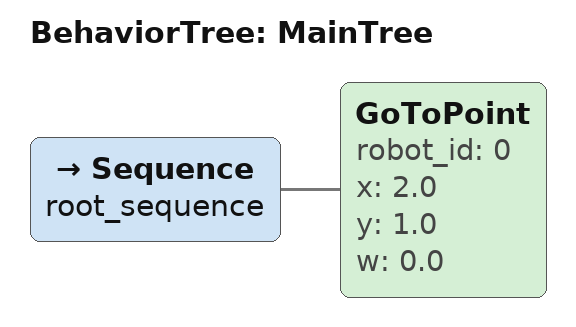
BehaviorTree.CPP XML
<root main_tree_to_execute = "MainTree" BTCPP_format="4">
  <BehaviorTree ID="MainTree">
    <Sequence name="root_sequence">
      <GoToPoint robot_id="0" x="2.0" y="1.0" w="0.0" />
    </Sequence>
  </BehaviorTree>
</root>
